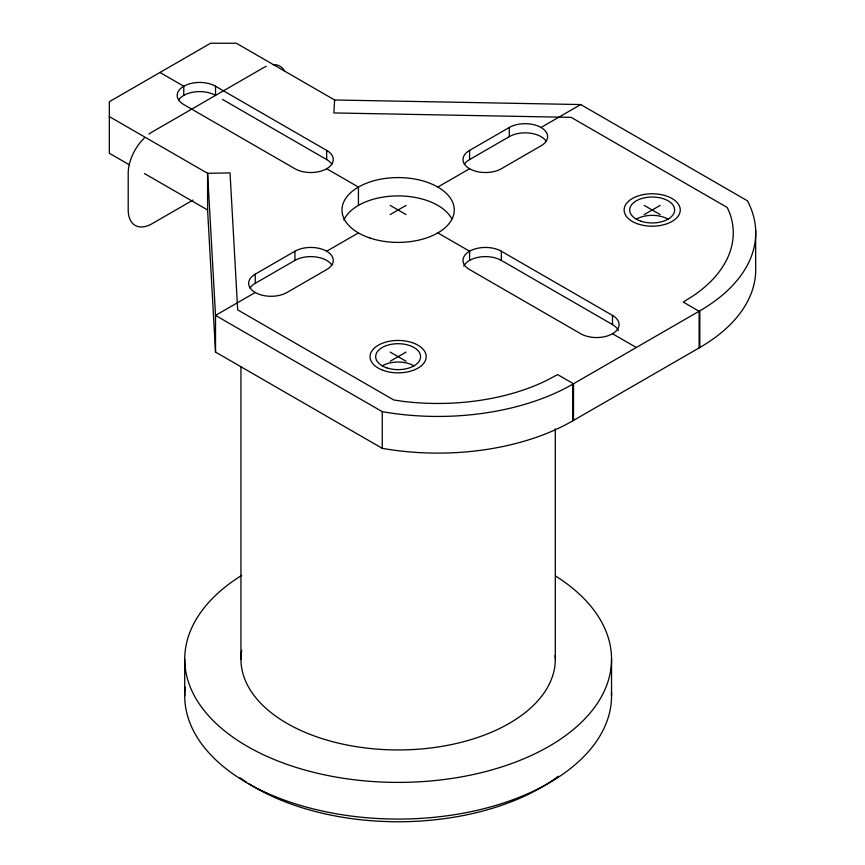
<?xml version="1.0" encoding="UTF-8"?>
<svg xmlns="http://www.w3.org/2000/svg" width="865" height="865" viewBox="0 0 865 865"><rect width="100%" height="100%" fill="white"/><g stroke="black" fill="none" stroke-linecap="round" stroke-linejoin="round"><path stroke-width="1.3" d="M129.22 164.739L109.336 153.256L109.336 101.702L210.573 43.25L236.361 43.25L334.614 99.983L333.89 112.937L571.138 117.359L727.227 207.47L729.714 213.082A168.394 97.226 0 0 1 694.152 295.192L683.242 302.08L699.125 311.249L699.125 347.914L572.792 420.833A190.873 110.201 0 0 1 382.254 448.34L215.526 352.077L207.589 209.99L207.589 173.314L109.336 116.591M334.614 99.983L580.729 104.557L747.457 200.821A190.873 110.201 0 0 1 699.817 310.827L572.792 384.168A190.873 110.201 0 0 1 382.254 411.664L215.526 315.411L207.589 173.314L230.036 172.903L237.691 309.865L393.78 399.987L403.49 401.425A168.394 97.226 0 0 0 545.707 380.892L557.644 374.599L573.527 383.757L573.527 420.433M699.125 347.914L699.817 347.492A190.873 110.201 0 0 0 755.664 266.798L755.664 230.122M192.971 200.096L152.013 223.743A33.681 19.452 -60 0 1 128.204 209.99L128.204 173.314A33.681 19.452 -60 0 1 144.358 137.946M215.526 352.077L215.526 315.411L255.229 292.489A22.458 12.964 0 0 1 255.229 274.162L294.922 251.239A22.458 12.964 0 0 1 326.678 251.239L358.434 232.901M437.831 187.067L469.587 168.729A22.458 12.964 0 0 1 469.587 150.402L509.28 127.479A22.458 12.964 0 0 1 541.036 127.479L580.729 104.557M250.007 288.056A22.458 12.964 0 0 1 255.229 283.32L294.922 260.408A22.458 12.964 0 0 1 331.9 265.144M464.364 164.307A22.458 12.964 0 0 1 469.587 159.571L509.28 136.648A22.458 12.964 0 0 1 546.258 141.384M390.191 214.574L406.074 205.405M390.191 361.246L406.074 352.077M644.252 214.574L660.125 205.405M644.252 205.405L660.125 214.574M159.96 72.476L183.769 86.23A22.458 12.964 0 0 1 215.526 86.23L326.678 150.402A22.458 12.964 0 0 1 326.678 168.729L358.434 187.067L358.434 205.405M437.831 232.901L469.587 251.239A22.458 12.964 0 0 1 501.343 251.239L612.496 315.411A22.458 12.964 0 0 1 612.496 333.749L636.326 347.503M222.554 99.443L326.678 159.571A22.458 12.964 0 0 1 331.9 164.307M463.77 266.215A22.458 12.964 0 0 1 501.343 260.408L612.496 324.58A22.458 12.964 0 0 1 618.302 330.387M390.191 205.405L406.074 214.574M144.423 173.519L207.589 209.99M390.191 352.077L406.074 361.246M699.817 310.827L699.817 347.492M612.496 315.411L612.496 324.58M611.544 659.195L611.544 695.86M572.792 384.168L572.792 420.833M555.319 428.802L555.319 659.195M509.28 127.479L509.28 136.648M501.343 251.239L501.343 260.408M469.587 150.402L469.587 159.571M469.587 260.408L469.587 251.239A22.458 12.964 0 0 0 469.587 269.577L580.729 333.749A22.458 12.964 0 0 0 612.496 333.749M382.254 411.664L382.254 448.34M326.678 150.402L326.678 159.571M294.922 251.239L294.922 260.408M255.229 274.162L255.229 283.32M240.946 366.825L240.946 659.195M215.526 86.23L215.526 95.399A22.458 12.964 0 0 0 178.547 100.135M184.721 659.195L184.721 695.86M183.769 95.399L183.769 86.23A22.458 12.964 0 0 0 183.769 104.557L294.922 168.729A22.458 12.964 0 0 0 326.678 168.729M555.654 576.058A213.417 123.219 0 0 1 546.388 747.825A213.417 123.219 0 0 1 248.742 747.176A213.417 123.219 0 0 1 241.692 575.387M611.447 692.097A213.417 123.219 0 0 1 393.78 819.047A213.417 123.219 0 0 1 185.261 687.07M558.347 776.219A202.172 116.721 0 0 1 248.471 783.506M246.309 782.101A202.172 116.721 0 0 1 240.07 777.808M555.179 655.378A157.192 90.749 0 0 1 393.726 749.912A157.192 90.749 0 0 1 241.703 650.296M343.902 219.937A56.139 32.416 0 0 1 397.219 195.912A56.139 32.416 0 0 1 451.854 218.921M636.305 219.159A22.458 12.964 0 0 1 668.061 219.159M469.587 168.729A22.458 12.964 0 0 0 501.343 168.729L541.036 145.817A22.458 12.964 0 0 0 541.036 127.479M382.254 365.83A22.458 12.964 0 0 1 414.011 365.83M326.678 251.239A22.458 12.964 0 0 1 326.678 269.577L286.985 292.489A22.458 12.964 0 0 1 255.229 292.489M273.232 64.659A33.681 19.452 -60 0 1 284.747 71.308M266.279 66.335A33.681 19.452 -60 0 0 263.165 67.892L152.013 132.064A33.681 19.452 -60 0 0 148.91 134.097M370.058 238.059A56.139 32.416 0 0 0 454.266 209.99A56.139 32.416 0 0 0 370.058 181.92A56.139 32.416 0 0 0 370.058 238.059M640.954 221.213A22.458 12.964 0 0 0 674.646 209.99A22.458 12.964 0 0 0 640.954 198.755A22.458 12.964 0 0 0 640.954 221.213M386.904 367.895A22.458 12.964 0 0 0 420.585 356.661A22.458 12.964 0 0 0 386.904 345.438A22.458 12.964 0 0 0 386.904 367.895M382.73 370.209A28.069 16.208 0 0 0 426.153 357.591A28.069 16.208 0 0 0 385.52 342.183A28.069 16.208 0 0 0 382.73 370.209M636.781 223.538A28.069 16.208 0 0 0 680.214 210.919A28.069 16.208 0 0 0 639.57 195.512A28.069 16.208 0 0 0 636.781 223.538"/></g></svg>
